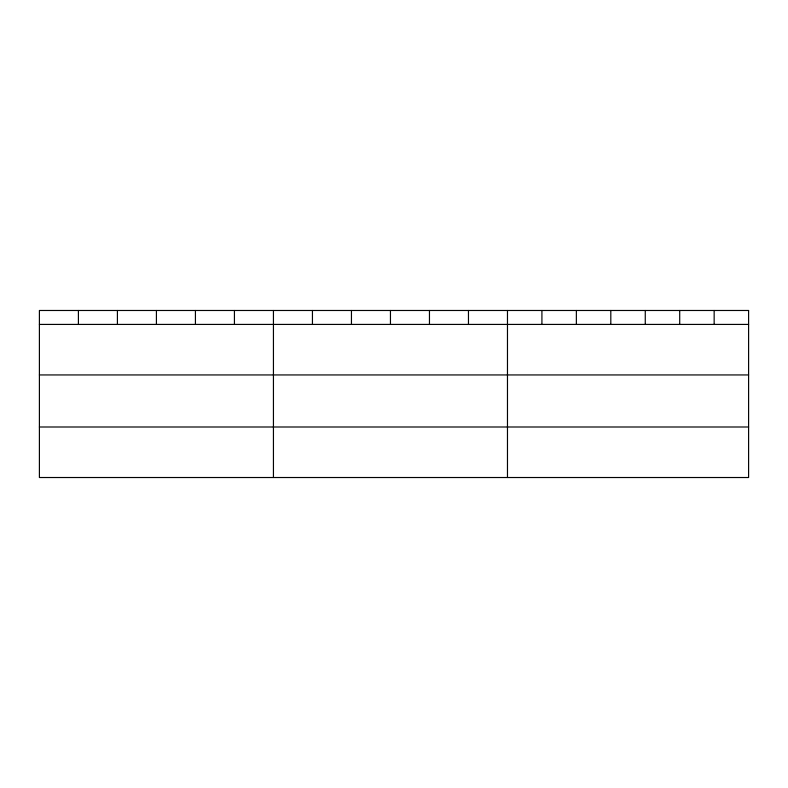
<?xml version="1.0" encoding="UTF-8"?>
<svg xmlns="http://www.w3.org/2000/svg" width="788" height="788" viewBox="0 0 788 788"><rect width="100%" height="100%" fill="white"/><g stroke="black" fill="none" stroke-linecap="round" stroke-linejoin="round"><path stroke-width="1.18" d="M39.4 324.42L748.6 324.42M39.4 374.94L748.6 374.94M39.4 426.998L748.6 426.998M714.155 310.482L714.155 324.42M679.709 310.482L679.709 324.42M645.264 310.482L645.264 324.42M610.808 310.482L610.808 324.42M576.363 310.482L576.363 324.42M541.917 310.482L541.917 324.42M507.472 310.482L507.472 477.518M468.466 310.482L468.466 324.42M429.46 310.482L429.46 324.42M390.454 310.482L390.454 324.42M351.448 310.482L351.448 324.42M312.442 310.482L312.442 324.42M273.436 310.482L273.436 477.518M234.43 310.482L234.43 324.42M195.424 310.482L195.424 324.42M156.418 310.482L156.418 324.42M117.412 310.482L117.412 324.42M78.406 310.482L78.406 324.42M748.6 310.482L39.4 310.482L39.4 477.518L748.6 477.518L748.6 310.482"/></g></svg>
